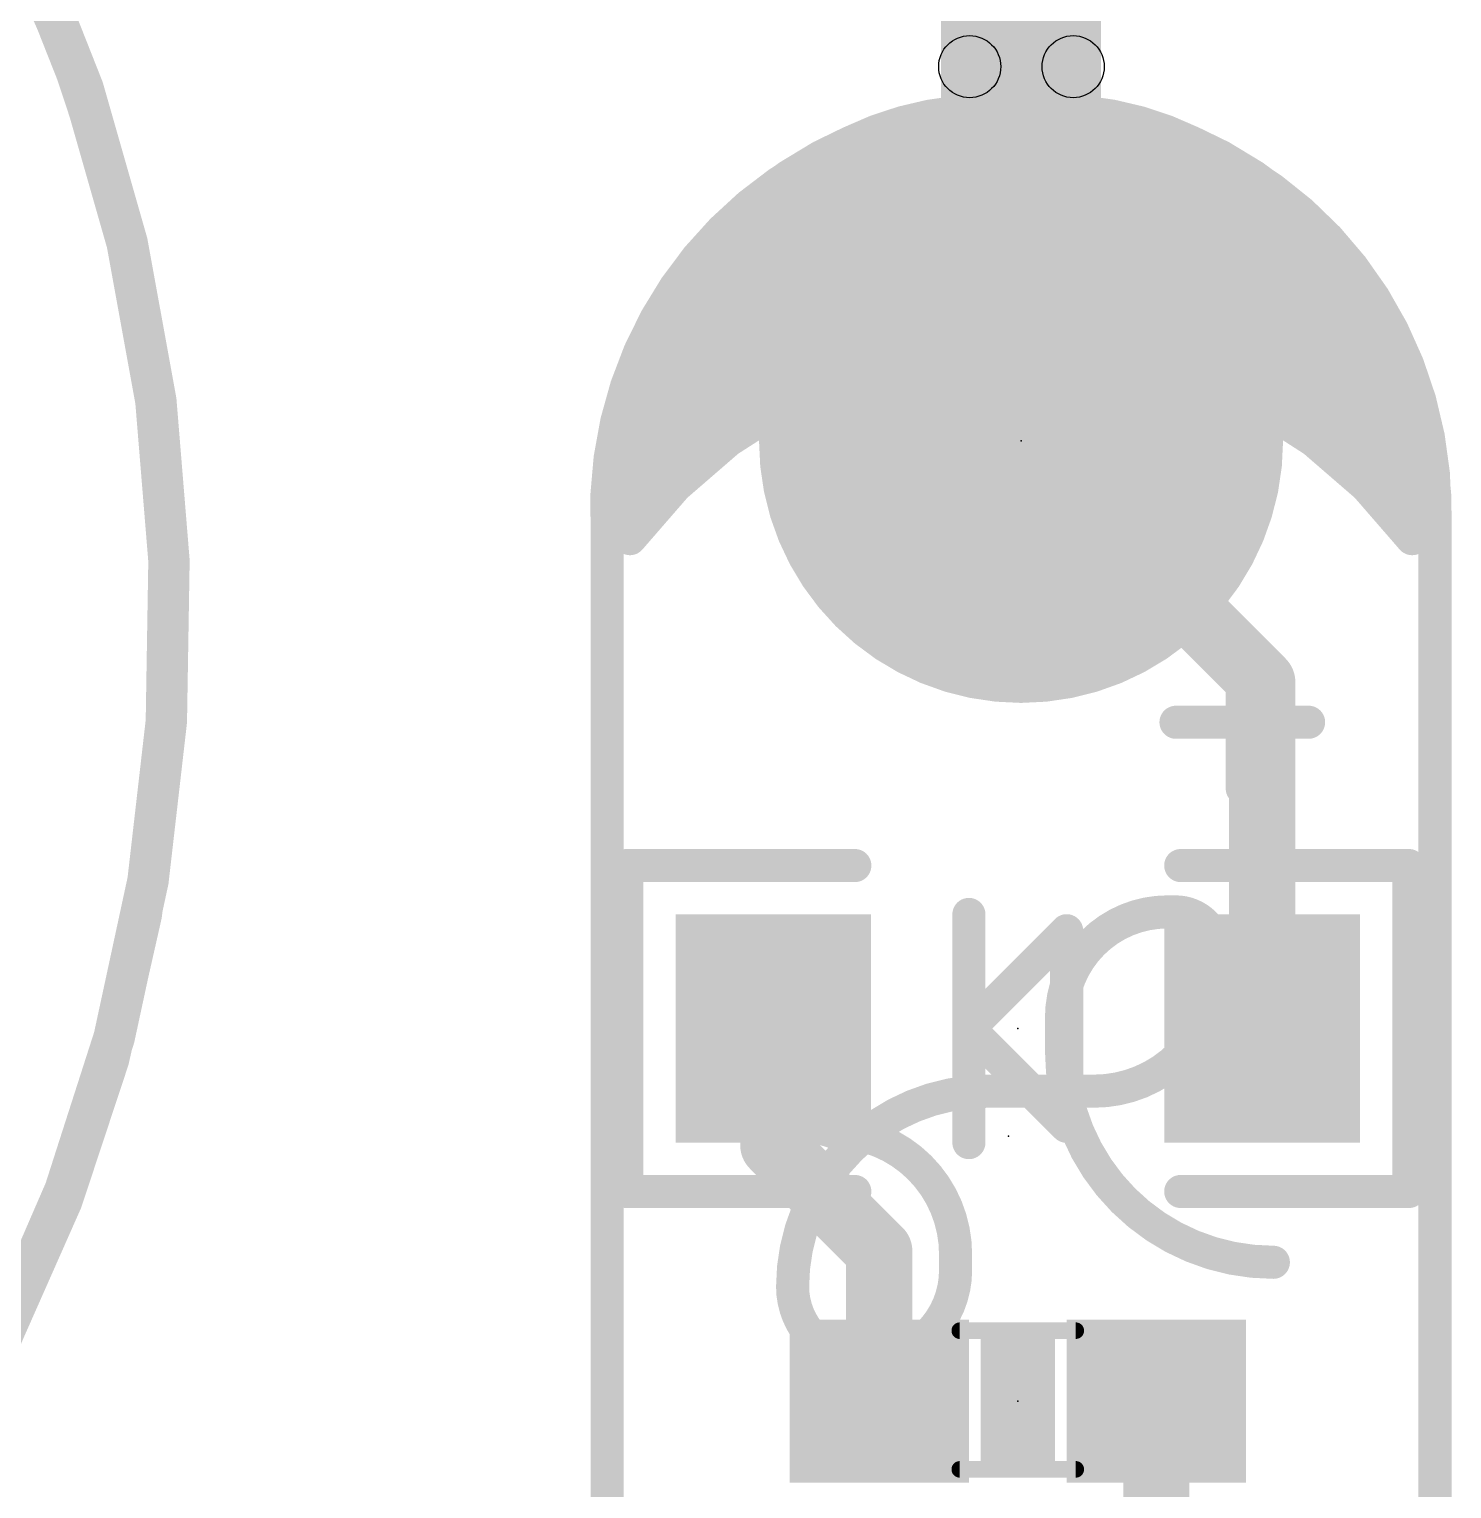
# Model space of a CAD drawing. Extents: x 0 to 107, y -24 to 80.
# Drawn here: x 39.63 to 48.36, y 8.68 to 17.64 of the extents above; entities that cross this region are included whole.
import ezdxf

# ---------------------------------------------------------------- set-up
doc = ezdxf.new("R2010")
doc.units = 0
for name, color, linetype in [('1', 12, 'CONTINUOUS'), ('16', 132, 'CONTINUOUS'), ('17', 110, 'CONTINUOUS'), ('20', 53, 'CONTINUOUS'), ('21', 53, 'CONTINUOUS'), ('22', 53, 'CONTINUOUS'), ('23', 53, 'CONTINUOUS'), ('24', 53, 'CONTINUOUS'), ('51', 53, 'CONTINUOUS')]:
    doc.layers.add(name, color=color, linetype=linetype)

# ---------------------------------------------------------------- blocks, each defined once
blk = doc.blocks.new('ROUNDP')
at = {"const_width": 0.5}
blk.add_lwpolyline([(0, -0.25, 1), (0, 0.25, 1), (0, -0.25)], format="xyb", dxfattribs=at)
blk = doc.blocks.new('RECT')
blk.add_solid([(-0.5, -0.5), (0.5, -0.5), (-0.5, 0.5), (0.5, 0.5)])

msp = doc.modelspace()

# ---------------------------------------------------------------- linework, layer by layer
at = {"layer": '1'}
for points, const_width in [([(45.7124, 17.1958), (45.7302, 17.9197)], 0.8128), ([(45.72, 15.113), (45.7124, 17.1958)], 0.4572), ([(45.72, 17.113), (45.3577, 17.092)], 0.2032), ([(46.0823, 17.092), (45.72, 17.113)], 0.2032), ([(45.0028, 17.0158), (44.6638, 16.8863)], 0.2032), ([(45.3577, 17.092), (45.0028, 17.0158)], 0.2032), ([(45.2497, 17.0688), (46.1903, 17.0688)], 0.2032), ([(46.4372, 17.0158), (46.0823, 17.092)], 0.2032), ([(46.7762, 16.8863), (46.4372, 17.0158)], 0.2032), ([(44.6638, 16.8863), (44.3485, 16.7064)], 0.2032), ([(44.6275, 16.8656), (46.8125, 16.8656)], 0.2032), ([(47.0915, 16.7064), (46.7762, 16.8863)], 0.2032), ([(44.3485, 16.7064), (44.0644, 16.4805)], 0.2032), ([(44.2932, 16.6624), (47.1468, 16.6624)], 0.2032), ([(47.3756, 16.4805), (47.0915, 16.7064)], 0.2032), ([(44.0644, 16.4805), (43.8183, 16.2138)], 0.2032), ([(47.6217, 16.2138), (47.3756, 16.4805)], 0.2032), ([(44.0448, 16.4592), (47.3952, 16.4592)], 0.2032), ([(43.8183, 16.2138), (43.6157, 15.9126)], 0.2032), ([(43.8572, 16.256), (47.5828, 16.256)], 0.2032), ([(47.8243, 15.9126), (47.6217, 16.2138)], 0.2032), ([(43.71, 16.0528), (47.73, 16.0528)], 0.2032), ([(43.6157, 15.9126), (43.4617, 15.584)], 0.2032), ([(43.5862, 15.8496), (47.8538, 15.8496)], 0.2032), ([(47.9783, 15.584), (47.8243, 15.9126)], 0.2032), ([(45.0829, 15.6446), (45.5062, 15.7054)], 0.2032), ([(45.5062, 15.7054), (45.9338, 15.7054)], 0.2032), ([(45.9338, 15.7054), (46.3571, 15.6446)], 0.2032), ([(43.4617, 15.584), (43.3596, 15.2357)], 0.2032), ([(43.4909, 15.6464), (45.0956, 15.6464)], 0.2032), ([(44.6726, 15.5242), (45.0829, 15.6446)], 0.2032), ([(46.3444, 15.6464), (47.9491, 15.6464)], 0.2032), ([(46.3571, 15.6446), (46.7674, 15.5242)], 0.2032), ([(48.0804, 15.2357), (47.9783, 15.584)], 0.2032), ([(44.2835, 15.3467), (44.6726, 15.5242)], 0.2032), ([(46.7674, 15.5242), (47.1565, 15.3467)], 0.2032), ([(43.4204, 15.4432), (44.495, 15.4432)], 0.2032), ([(46.945, 15.4432), (48.0196, 15.4432)], 0.2032), ([(43.9237, 15.1157), (44.2835, 15.3467)], 0.2032), ([(45.72, 15.113), (45.72, 15.24)], 0.4064), ([(47.1565, 15.3467), (47.5163, 15.1157)], 0.2032), ([(43.3596, 15.2357), (43.312, 14.8759)], 0.2032), ([(43.3609, 15.24), (44.1172, 15.24)], 0.2032), ([(47.2, 13.633), (45.72, 15.113)], 0.4064), ([(47.3227, 15.24), (48.0791, 15.24)], 0.2032), ([(48.128, 14.8759), (48.0804, 15.2357)], 0.2032), ([(43.3333, 15.0368), (43.8324, 15.0368)], 0.2032), ([(43.6003, 14.8359), (43.9237, 15.1157)], 0.2032), ([(47.5163, 15.1157), (47.8397, 14.8359)], 0.2032), ([(47.6076, 15.0368), (48.1067, 15.0368)], 0.2032), ([(43.312, 14.8759), (43.32, 14.513)], 0.2032), ([(48.12, 14.513), (48.128, 14.8759)], 0.2032), ([(43.313, 14.8336), (43.5983, 14.8336)], 0.2032), ([(43.32, 14.513), (43.6003, 14.8359)], 0.2032), ([(47.8397, 14.8359), (48.12, 14.513)], 0.2032), ([(47.8417, 14.8336), (48.127, 14.8336)], 0.2032), ([(43.3174, 14.6304), (43.4219, 14.6304)], 0.2032), ([(48.0181, 14.6304), (48.1226, 14.6304)], 0.2032), ([(47.2, 11.507), (47.2, 13.633)], 0.4064), ([(44.2, 10.791), (44.2, 11.507)], 0.4064), ([(44.6405, 10.3505), (44.2, 10.791)], 0.4064), ([(44.85, 10.141), (44.6405, 10.3505)], 0.4064), ([(44.6405, 10.3505), (44.704, 10.287)], 0.254), ([(44.85, 9.221), (44.85, 10.141)], 0.4064), ([(46.55, 8.45), (46.55, 9.221)], 0.4064)]:
    msp.add_lwpolyline(points, dxfattribs=dict(at, const_width=const_width))
for points, const_width in [([(45.5093, 17.2008, 1), (45.9155, 17.1908)], 0.4064), ([(45.8267, 17.1962, 1), (45.5981, 17.1954)], 0.2286), ([(45.7229, 17.1637, 1), (45.7171, 17.0623)], 0.1016), ([(45.7229, 17.0623, 1), (45.7171, 17.1637)], 0.1016), ([(44.9921, 17.0655, 1), (45.0135, 16.9661)], 0.1016), ([(45.0209, 16.9683, 1), (44.9847, 17.0632)], 0.1016), ([(45.2497, 17.1196, 1), (45.2497, 17.018)], 0.1016), ([(45.3547, 17.1427, 1), (45.3606, 17.0413)], 0.1016), ([(45.3683, 17.0423, 1), (45.347, 17.1416)], 0.1016), ([(46.093, 17.1416, 1), (46.0717, 17.0423)], 0.1016), ([(46.0794, 17.0413, 1), (46.0853, 17.1427)], 0.1016), ([(46.1903, 17.018, 1), (46.1903, 17.1196)], 0.1016), ([(46.4553, 17.0632, 1), (46.4191, 16.9683)], 0.1016), ([(46.4265, 16.9661, 1), (46.4479, 17.0655)], 0.1016), ([(44.6275, 16.9164, 1), (44.6275, 16.8148)], 0.1016), ([(44.6456, 16.9337, 1), (44.6819, 16.8388)], 0.1016), ([(44.6889, 16.8421, 1), (44.6386, 16.9304)], 0.1016), ([(46.8014, 16.9304, 1), (46.7511, 16.8421)], 0.1016), ([(46.7581, 16.8388, 1), (46.7944, 16.9337)], 0.1016), ([(46.8125, 16.8148, 1), (46.8125, 16.9164)], 0.1016), ([(44.2932, 16.7132, 1), (44.2932, 16.6116)], 0.1016), ([(44.3233, 16.7505, 1), (44.3737, 16.6623)], 0.1016), ([(44.3801, 16.6667, 1), (44.3169, 16.7462)], 0.1016), ([(47.1231, 16.7462, 1), (47.0599, 16.6667)], 0.1016), ([(47.0663, 16.6623, 1), (47.1167, 16.7505)], 0.1016), ([(47.1468, 16.6116, 1), (47.1468, 16.7132)], 0.1016), ([(44.0328, 16.5202, 1), (44.0961, 16.4407)], 0.1016), ([(44.1018, 16.446, 1), (44.0271, 16.5149)], 0.1016), ([(47.4129, 16.5149, 1), (47.3382, 16.446)], 0.1016), ([(47.3439, 16.4407, 1), (47.4072, 16.5202)], 0.1016), ([(44.0448, 16.51, 1), (44.0448, 16.4084)], 0.1016), ([(47.3952, 16.4084, 1), (47.3952, 16.51)], 0.1016), ([(43.8604, 16.1854, 1), (43.7761, 16.2421)], 0.1016), ([(43.8572, 16.3068, 1), (43.8572, 16.2052)], 0.1016), ([(47.6639, 16.2421, 1), (47.5796, 16.1854)], 0.1016), ([(47.5828, 16.2052, 1), (47.5828, 16.3068)], 0.1016), ([(43.7809, 16.2483, 1), (43.8556, 16.1793)], 0.1016), ([(47.5844, 16.1793, 1), (47.6591, 16.2483)], 0.1016), ([(43.71, 16.1036, 1), (43.71, 16.002)], 0.1016), ([(47.73, 16.002, 1), (47.73, 16.1036)], 0.1016), ([(43.5862, 15.9004, 1), (43.5862, 15.7988)], 0.1016), ([(43.5736, 15.9409, 1), (43.6579, 15.8843)], 0.1016), ([(43.6617, 15.891, 1), (43.5697, 15.9342)], 0.1016), ([(47.8703, 15.9342, 1), (47.7783, 15.891)], 0.1016), ([(47.7821, 15.8843, 1), (47.8664, 15.9409)], 0.1016), ([(47.8538, 15.7988, 1), (47.8538, 15.9004)], 0.1016), ([(45.5062, 15.7562, 1), (45.5062, 15.6546)], 0.1016), ([(45.5134, 15.6551, 1), (45.499, 15.7557)], 0.1016), ([(45.941, 15.7557, 1), (45.9266, 15.6551)], 0.1016), ([(45.9338, 15.6546, 1), (45.9338, 15.7562)], 0.1016), ([(43.5104, 15.5697, 1), (43.4129, 15.5983)], 0.1016), ([(43.4909, 15.6972, 1), (43.4909, 15.5956)], 0.1016), ([(45.0757, 15.6949, 1), (45.0901, 15.5943)], 0.1016), ([(45.0972, 15.5958, 1), (45.0686, 15.6933)], 0.1016), ([(45.0956, 15.5956, 1), (45.0956, 15.6972)], 0.1016), ([(46.3444, 15.6972, 1), (46.3444, 15.5956)], 0.1016), ([(46.3714, 15.6933, 1), (46.3428, 15.5958)], 0.1016), ([(46.3499, 15.5943, 1), (46.3643, 15.6949)], 0.1016), ([(48.0271, 15.5983, 1), (47.9296, 15.5697)], 0.1016), ([(47.9491, 15.5956, 1), (47.9491, 15.6972)], 0.1016), ([(43.4157, 15.6055, 1), (43.5077, 15.5624)], 0.1016), ([(44.6583, 15.573, 1), (44.6869, 15.4755)], 0.1016), ([(44.6937, 15.478, 1), (44.6515, 15.5704)], 0.1016), ([(46.7885, 15.5704, 1), (46.7463, 15.478)], 0.1016), ([(46.7531, 15.4755, 1), (46.7817, 15.573)], 0.1016), ([(47.9323, 15.5624, 1), (48.0243, 15.6055)], 0.1016), ([(43.4204, 15.494, 1), (43.4204, 15.3924)], 0.1016), ([(44.495, 15.3924, 1), (44.495, 15.494)], 0.1016), ([(46.945, 15.494, 1), (46.945, 15.3924)], 0.1016), ([(48.0196, 15.3924, 1), (48.0196, 15.494)], 0.1016), ([(44.2625, 15.393, 1), (44.3046, 15.3005)], 0.1016), ([(44.311, 15.304, 1), (44.2561, 15.3895)], 0.1016), ([(45.8216, 15.24, 1), (45.6184, 15.24)], 0.2032), ([(47.1839, 15.3895, 1), (47.129, 15.304)], 0.1016), ([(47.1354, 15.3005, 1), (47.1775, 15.393)], 0.1016), ([(43.41, 15.229, 1), (43.3093, 15.2423)], 0.1016), ([(43.3609, 15.2908, 1), (43.3609, 15.1892)], 0.1016), ([(44.1172, 15.1892, 1), (44.1172, 15.2908)], 0.1016), ([(45.7918, 15.1848, 1), (45.6482, 15.0412)], 0.2032), ([(47.3227, 15.2908, 1), (47.3227, 15.1892)], 0.1016), ([(48.1307, 15.2423, 1), (48.03, 15.229)], 0.1016), ([(48.0791, 15.1892, 1), (48.0791, 15.2908)], 0.1016), ([(43.3109, 15.25, 1), (43.4084, 15.2214)], 0.1016), ([(45.6057, 15.1126, 1), (45.8343, 15.1134)], 0.2286), ([(48.0316, 15.2214, 1), (48.1291, 15.25)], 0.1016), ([(43.3333, 15.0876, 1), (43.3333, 14.986)], 0.1016), ([(43.8324, 14.986, 1), (43.8324, 15.0876)], 0.1016), ([(43.8962, 15.1585, 1), (43.9511, 15.073)], 0.1016), ([(43.9569, 15.0773, 1), (43.8904, 15.1542)], 0.1016), ([(45.6184, 15.113, 1), (45.8216, 15.113)], 0.2032), ([(47.5496, 15.1542, 1), (47.4831, 15.0773)], 0.1016), ([(47.4889, 15.073, 1), (47.5438, 15.1585)], 0.1016), ([(47.6076, 15.0876, 1), (47.6076, 14.986)], 0.1016), ([(48.1067, 14.986, 1), (48.1067, 15.0876)], 0.1016), ([(43.3628, 14.877, 1), (43.2612, 14.8747)], 0.1016), ([(48.1788, 14.8747, 1), (48.0772, 14.877)], 0.1016), ([(43.2617, 14.8825, 1), (43.3624, 14.8692)], 0.1016), ([(43.313, 14.8844, 1), (43.313, 14.7828)], 0.1016), ([(43.5671, 14.8744, 1), (43.6335, 14.7975)], 0.1016), ([(43.6387, 14.8026, 1), (43.5619, 14.8692)], 0.1016), ([(43.5983, 14.7828, 1), (43.5983, 14.8844)], 0.1016), ([(47.8781, 14.8692, 1), (47.8013, 14.8026)], 0.1016), ([(47.8417, 14.8844, 1), (47.8417, 14.7828)], 0.1016), ([(47.8065, 14.7975, 1), (47.8729, 14.8744)], 0.1016), ([(48.0776, 14.8692, 1), (48.1783, 14.8825)], 0.1016), ([(48.127, 14.7828, 1), (48.127, 14.8844)], 0.1016), ([(43.3174, 14.6812, 1), (43.3174, 14.5796)], 0.1016), ([(43.4219, 14.5796, 1), (43.4219, 14.6812)], 0.1016), ([(48.0181, 14.6812, 1), (48.0181, 14.5796)], 0.1016), ([(48.1226, 14.5796, 1), (48.1226, 14.6812)], 0.1016), ([(43.2816, 14.5463, 1), (43.3584, 14.4797)], 0.1016), ([(43.2692, 14.5119, 1), (43.3708, 14.5141)], 0.1016), ([(48.0692, 14.5141, 1), (48.1708, 14.5119)], 0.1016), ([(48.0816, 14.4797, 1), (48.1584, 14.5463)], 0.1016), ([(47.3016, 13.633, 1), (47.0984, 13.633)], 0.2032), ([(47.1282, 13.5612, 1), (47.2718, 13.7048)], 0.2032), ([(44.3016, 11.507, 1), (44.0984, 11.507)], 0.2032), ([(47.0984, 11.507, 1), (47.3016, 11.507)], 0.2032), ([(44.2718, 10.8628, 1), (44.1282, 10.7192)], 0.2032), ([(44.0984, 10.791, 1), (44.3016, 10.791)], 0.2032), ([(44.7123, 10.4223, 1), (44.5687, 10.2787)], 0.2032), ([(44.5687, 10.2787, 1), (44.7123, 10.4223)], 0.2032), ([(44.6854, 10.3954, 1), (44.5956, 10.3056)], 0.127), ([(44.6591, 10.2421, 1), (44.7489, 10.3319)], 0.127), ([(44.9516, 10.141, 1), (44.7484, 10.141)], 0.2032), ([(44.7782, 10.0692, 1), (44.9218, 10.2128)], 0.2032), ([(46.6516, 9.221, 1), (46.4484, 9.221)], 0.2032), ([(44.7484, 9.221, 1), (44.9516, 9.221)], 0.2032)]:
    msp.add_lwpolyline(points, format="xyb", dxfattribs=dict(at, const_width=const_width))
at = {"layer": '16'}
for points, const_width in [([(35.4803, 5.3598, 0.4142), (39.1527, 19.0651)], 0.254), ([(45.7229, 17.1637, 1), (45.7171, 17.0623)], 0.1016), ([(45.7229, 17.0623, 1), (45.7171, 17.1637)], 0.1016), ([(44.9921, 17.0655, 1), (45.0135, 16.9661)], 0.1016), ([(45.0209, 16.9683, 1), (44.9847, 17.0632)], 0.1016), ([(45.2497, 17.1196, 1), (45.2497, 17.018)], 0.1016), ([(45.3547, 17.1427, 1), (45.3606, 17.0413)], 0.1016), ([(45.3683, 17.0423, 1), (45.347, 17.1416)], 0.1016), ([(46.093, 17.1416, 1), (46.0717, 17.0423)], 0.1016), ([(46.0794, 17.0413, 1), (46.0853, 17.1427)], 0.1016), ([(46.1903, 17.018, 1), (46.1903, 17.1196)], 0.1016), ([(46.4553, 17.0632, 1), (46.4191, 16.9683)], 0.1016), ([(46.4265, 16.9661, 1), (46.4479, 17.0655)], 0.1016), ([(44.6275, 16.9164, 1), (44.6275, 16.8148)], 0.1016), ([(44.6456, 16.9337, 1), (44.6819, 16.8388)], 0.1016), ([(44.6889, 16.8421, 1), (44.6386, 16.9304)], 0.1016), ([(46.8014, 16.9304, 1), (46.7511, 16.8421)], 0.1016), ([(46.7581, 16.8388, 1), (46.7944, 16.9337)], 0.1016), ([(46.8125, 16.8148, 1), (46.8125, 16.9164)], 0.1016), ([(44.2932, 16.7132, 1), (44.2932, 16.6116)], 0.1016), ([(44.3233, 16.7505, 1), (44.3737, 16.6623)], 0.1016), ([(44.3801, 16.6667, 1), (44.3169, 16.7462)], 0.1016), ([(47.1231, 16.7462, 1), (47.0599, 16.6667)], 0.1016), ([(47.0663, 16.6623, 1), (47.1167, 16.7505)], 0.1016), ([(47.1468, 16.6116, 1), (47.1468, 16.7132)], 0.1016), ([(44.0328, 16.5202, 1), (44.0961, 16.4407)], 0.1016), ([(44.1018, 16.446, 1), (44.0271, 16.5149)], 0.1016), ([(47.4129, 16.5149, 1), (47.3382, 16.446)], 0.1016), ([(47.3439, 16.4407, 1), (47.4072, 16.5202)], 0.1016), ([(44.0448, 16.51, 1), (44.0448, 16.4084)], 0.1016), ([(47.3952, 16.4084, 1), (47.3952, 16.51)], 0.1016), ([(43.8604, 16.1854, 1), (43.7761, 16.2421)], 0.1016), ([(43.8572, 16.3068, 1), (43.8572, 16.2052)], 0.1016), ([(47.6639, 16.2421, 1), (47.5796, 16.1854)], 0.1016), ([(47.5828, 16.2052, 1), (47.5828, 16.3068)], 0.1016), ([(43.7809, 16.2483, 1), (43.8556, 16.1793)], 0.1016), ([(47.5844, 16.1793, 1), (47.6591, 16.2483)], 0.1016), ([(43.71, 16.1036, 1), (43.71, 16.002)], 0.1016), ([(47.73, 16.002, 1), (47.73, 16.1036)], 0.1016), ([(43.5862, 15.9004, 1), (43.5862, 15.7988)], 0.1016), ([(43.5736, 15.9409, 1), (43.6579, 15.8843)], 0.1016), ([(43.6617, 15.891, 1), (43.5697, 15.9342)], 0.1016), ([(47.8703, 15.9342, 1), (47.7783, 15.891)], 0.1016), ([(47.7821, 15.8843, 1), (47.8664, 15.9409)], 0.1016), ([(47.8538, 15.7988, 1), (47.8538, 15.9004)], 0.1016), ([(45.5062, 15.7562, 1), (45.5062, 15.6546)], 0.1016), ([(45.5134, 15.6551, 1), (45.499, 15.7557)], 0.1016), ([(45.941, 15.7557, 1), (45.9266, 15.6551)], 0.1016), ([(45.9338, 15.6546, 1), (45.9338, 15.7562)], 0.1016), ([(43.5104, 15.5697, 1), (43.4129, 15.5983)], 0.1016), ([(43.4909, 15.6972, 1), (43.4909, 15.5956)], 0.1016), ([(45.0757, 15.6949, 1), (45.0901, 15.5943)], 0.1016), ([(45.0972, 15.5958, 1), (45.0686, 15.6933)], 0.1016), ([(45.0956, 15.5956, 1), (45.0956, 15.6972)], 0.1016), ([(46.3444, 15.6972, 1), (46.3444, 15.5956)], 0.1016), ([(46.3714, 15.6933, 1), (46.3428, 15.5958)], 0.1016), ([(46.3499, 15.5943, 1), (46.3643, 15.6949)], 0.1016), ([(48.0271, 15.5983, 1), (47.9296, 15.5697)], 0.1016), ([(47.9491, 15.5956, 1), (47.9491, 15.6972)], 0.1016), ([(43.4157, 15.6055, 1), (43.5077, 15.5624)], 0.1016), ([(44.6583, 15.573, 1), (44.6869, 15.4755)], 0.1016), ([(44.6937, 15.478, 1), (44.6515, 15.5704)], 0.1016), ([(46.7885, 15.5704, 1), (46.7463, 15.478)], 0.1016), ([(46.7531, 15.4755, 1), (46.7817, 15.573)], 0.1016), ([(47.9323, 15.5624, 1), (48.0243, 15.6055)], 0.1016), ([(43.4204, 15.494, 1), (43.4204, 15.3924)], 0.1016), ([(44.495, 15.3924, 1), (44.495, 15.494)], 0.1016), ([(46.945, 15.494, 1), (46.945, 15.3924)], 0.1016), ([(48.0196, 15.3924, 1), (48.0196, 15.494)], 0.1016), ([(44.2625, 15.393, 1), (44.3046, 15.3005)], 0.1016), ([(44.311, 15.304, 1), (44.2561, 15.3895)], 0.1016), ([(47.1839, 15.3895, 1), (47.129, 15.304)], 0.1016), ([(47.1354, 15.3005, 1), (47.1775, 15.393)], 0.1016), ([(43.41, 15.229, 1), (43.3093, 15.2423)], 0.1016), ([(43.3609, 15.2908, 1), (43.3609, 15.1892)], 0.1016), ([(44.1173, 15.1892, 1), (44.1173, 15.2908)], 0.1016), ([(47.3228, 15.2908, 1), (47.3228, 15.1892)], 0.1016), ([(48.1307, 15.2423, 1), (48.03, 15.229)], 0.1016), ([(48.0791, 15.1892, 1), (48.0791, 15.2908)], 0.1016), ([(43.3109, 15.25, 1), (43.4084, 15.2214)], 0.1016), ([(48.0316, 15.2214, 1), (48.1291, 15.25)], 0.1016), ([(43.3333, 15.0876, 1), (43.3333, 14.986)], 0.1016), ([(43.8324, 14.986, 1), (43.8324, 15.0876)], 0.1016), ([(43.8962, 15.1585, 1), (43.9511, 15.073)], 0.1016), ([(43.9569, 15.0773, 1), (43.8904, 15.1542)], 0.1016), ([(47.5496, 15.1542, 1), (47.4831, 15.0773)], 0.1016), ([(47.4889, 15.073, 1), (47.5438, 15.1585)], 0.1016), ([(47.6076, 15.0876, 1), (47.6076, 14.986)], 0.1016), ([(48.1067, 14.986, 1), (48.1067, 15.0876)], 0.1016), ([(43.3628, 14.877, 1), (43.2612, 14.8747)], 0.1016), ([(48.1788, 14.8747, 1), (48.0772, 14.877)], 0.1016), ([(43.2617, 14.8825, 1), (43.3624, 14.8692)], 0.1016), ([(43.313, 14.8844, 1), (43.313, 14.7828)], 0.1016), ([(43.5671, 14.8744, 1), (43.6335, 14.7975)], 0.1016), ([(43.6387, 14.8026, 1), (43.5619, 14.8692)], 0.1016), ([(43.5983, 14.7828, 1), (43.5983, 14.8844)], 0.1016), ([(47.8781, 14.8692, 1), (47.8013, 14.8026)], 0.1016), ([(47.8417, 14.8844, 1), (47.8417, 14.7828)], 0.1016), ([(47.8065, 14.7975, 1), (47.8729, 14.8744)], 0.1016), ([(48.0776, 14.8692, 1), (48.1783, 14.8825)], 0.1016), ([(48.127, 14.7828, 1), (48.127, 14.8844)], 0.1016), ([(43.3174, 14.6812, 1), (43.3174, 14.5796)], 0.1016), ([(43.4219, 14.5796, 1), (43.4219, 14.6812)], 0.1016), ([(48.0181, 14.6812, 1), (48.0181, 14.5796)], 0.1016), ([(48.1226, 14.5796, 1), (48.1226, 14.6812)], 0.1016), ([(43.2816, 14.5463, 1), (43.3584, 14.4797)], 0.1016), ([(43.2692, 14.5119, 1), (43.3708, 14.5141)], 0.1016), ([(48.0692, 14.5141, 1), (48.1708, 14.5119)], 0.1016), ([(48.0816, 14.4797, 1), (48.1584, 14.5463)], 0.1016)]:
    msp.add_lwpolyline(points, format="xyb", dxfattribs=dict(at, const_width=const_width))
at = {"layer": '16', "const_width": 0.2032}
for points in [[(45.3577, 17.092), (45.72, 17.113)], [(45.72, 17.113), (46.0823, 17.092)], [(44.6638, 16.8863), (45.0028, 17.0158)], [(45.0028, 17.0158), (45.3577, 17.092)], [(45.2497, 17.0688), (46.1903, 17.0688)], [(46.0823, 17.092), (46.4372, 17.0158)], [(46.4372, 17.0158), (46.7762, 16.8863)], [(44.3485, 16.7064), (44.6638, 16.8863)], [(44.6275, 16.8656), (46.8125, 16.8656)], [(46.7762, 16.8863), (47.0915, 16.7064)], [(44.0644, 16.4805), (44.3485, 16.7064)], [(44.2932, 16.6624), (47.1468, 16.6624)], [(47.0915, 16.7064), (47.3756, 16.4805)], [(43.8183, 16.2138), (44.0644, 16.4805)], [(47.3756, 16.4805), (47.6217, 16.2138)], [(44.0448, 16.4592), (47.3952, 16.4592)], [(43.6157, 15.9126), (43.8183, 16.2138)], [(43.8572, 16.256), (47.5828, 16.256)], [(47.6217, 16.2138), (47.8243, 15.9126)], [(43.71, 16.0528), (47.73, 16.0528)], [(43.4617, 15.584), (43.6157, 15.9126)], [(43.5862, 15.8496), (47.8538, 15.8496)], [(47.8243, 15.9126), (47.9783, 15.584)], [(45.5062, 15.7054), (45.0829, 15.6446)], [(45.9338, 15.7054), (45.5062, 15.7054)], [(46.3571, 15.6446), (45.9338, 15.7054)], [(43.3596, 15.2357), (43.4617, 15.584)], [(43.4909, 15.6464), (45.0956, 15.6464)], [(45.0829, 15.6446), (44.6726, 15.5242)], [(46.3444, 15.6464), (47.9491, 15.6464)], [(46.7674, 15.5242), (46.3571, 15.6446)], [(47.9783, 15.584), (48.0804, 15.2357)], [(44.6726, 15.5242), (44.2835, 15.3467)], [(47.1565, 15.3467), (46.7674, 15.5242)], [(43.4204, 15.4432), (44.495, 15.4432)], [(46.945, 15.4432), (48.0196, 15.4432)], [(44.2835, 15.3467), (43.9237, 15.1157)], [(47.5163, 15.1157), (47.1565, 15.3467)], [(43.312, 14.8759), (43.3596, 15.2357)], [(43.3609, 15.24), (44.1173, 15.24)], [(47.3228, 15.24), (48.0791, 15.24)], [(48.0804, 15.2357), (48.128, 14.8759)], [(43.3333, 15.0368), (43.8324, 15.0368)], [(43.9237, 15.1157), (43.6003, 14.8359)], [(47.8397, 14.8359), (47.5163, 15.1157)], [(47.6076, 15.0368), (48.1067, 15.0368)], [(43.32, 14.513), (43.312, 14.8759)], [(48.128, 14.8759), (48.12, 14.513)], [(43.313, 14.8336), (43.5983, 14.8336)], [(43.6003, 14.8359), (43.32, 14.513)], [(48.12, 14.513), (47.8397, 14.8359)], [(47.8417, 14.8336), (48.127, 14.8336)], [(43.3174, 14.6304), (43.4219, 14.6304)], [(48.0181, 14.6304), (48.1226, 14.6304)]]:
    msp.add_lwpolyline(points, dxfattribs=at)
at = {"layer": '20'}
for points, const_width in [([(40.4876, 13.9192, 0.1464), (39.0398, 19.1262)], 0.2032), ([(40.4876, 14.0207, 0.1327), (39.2176, 18.8722)], 0.2032), ([(45.3314, 17.1298, 0.089), (44.6735, 16.9443)], 0.2032), ([(45.3363, 17.0792, 1), (45.3265, 17.1804)], 0.1016), ([(46.7665, 16.9443, 0.089), (46.1086, 17.1298)], 0.2032), ([(46.1135, 17.1804, 1), (46.1037, 17.0792)], 0.1016), ([(45.2806, 17.1298, 1), (45.3822, 17.1298)], 0.1016), ([(46.0578, 17.1298, 1), (46.1594, 17.1298)], 0.1016), ([(44.6513, 16.99, 1), (44.6957, 16.8986)], 0.1016), ([(44.6957, 16.8986, 1), (44.6513, 16.99)], 0.1016), ([(46.7887, 16.99, 1), (46.7443, 16.8986)], 0.1016), ([(46.7443, 16.8986, 1), (46.7887, 16.99)], 0.1016), ([(44.4907, 16.8554, 0.2849), (43.18, 14.5542)], 0.2032), ([(44.4684, 16.9011, 1), (44.5128, 16.8097)], 0.1016), ([(44.515, 16.8108, 1), (44.4664, 16.9)], 0.1016), ([(48.26, 14.6812, 0.2924), (46.863, 16.891)], 0.2032), ([(46.8845, 16.937, 1), (46.8415, 16.845)], 0.1016), ([(48.26, 14.6812, 0.2924), (46.863, 16.891)], 0.2032), ([(46.8845, 16.937, 1), (46.8415, 16.845)], 0.1016), ([(48.26, 14.5542, 0.2849), (46.9493, 16.8554)], 0.2032), ([(46.9736, 16.9, 1), (46.925, 16.8108)], 0.1016), ([(46.9272, 16.8097, 1), (46.9716, 16.9011)], 0.1016), ([(44.4246, 16.8148, 0.2849), (43.18, 14.5542)], 0.2032), ([(44.4495, 16.7705, 1), (44.3997, 16.8591)], 0.1016), ([(48.3108, 14.6812, 1), (48.2092, 14.6812)], 0.1016), ([(48.2092, 14.6815, 1), (48.3108, 14.6809)], 0.1016), ([(48.2092, 14.6815, 1), (48.3108, 14.6809)], 0.1016), ([(43.2308, 14.5542, 1), (43.1292, 14.5542)], 0.1016), ([(43.1292, 14.5523, 1), (43.2308, 14.5561)], 0.1016), ([(43.1293, 14.5516, 1), (43.2307, 14.5568)], 0.1016), ([(48.2092, 14.5561, 1), (48.3108, 14.5523)], 0.1016), ([(39.0398, 8.8138, 0.1464), (40.4876, 14.0208)], 0.2032), ([(39.0398, 8.8137, 0.1464), (40.4876, 14.0207)], 0.2032), ([(40.5384, 14.0218, 1), (40.4368, 14.0198)], 0.1016), ([(40.5384, 14.0217, 1), (40.4368, 14.0197)], 0.1016), ([(40.4368, 14.0211, 1), (40.5384, 14.0203)], 0.1016), ([(40.4368, 13.9202, 1), (40.5384, 13.9182)], 0.1016)]:
    msp.add_lwpolyline(points, format="xyb", dxfattribs=dict(at, const_width=const_width))
at = {"layer": '20', "const_width": 0.2032}
for points in [[(45.3314, 17.1298), (45.3314, 18.1686)], [(46.1086, 17.1298), (46.1086, 18.1686)], [(44.4906, 16.8554), (44.6735, 16.9443)], [(46.9494, 16.8554), (46.7665, 16.9443)], [(48.26, 7.0358), (48.26, 14.6812)], [(43.18, 14.5542), (43.18, 6.9088)]]:
    msp.add_lwpolyline(points, dxfattribs=at)
at = {"layer": '20'}
for centre in [(45.405, 17.4092), (46.04, 17.4092)]:
    msp.add_circle(centre, 0.1905, dxfattribs=at)
at = {"layer": '21', "const_width": 0.2032}
for points in [[(47.0776, 13.7931), (47.0776, 12.9796)], [(46.6709, 13.3863), (47.4844, 13.3863)], [(43.3, 10.507), (43.3, 12.507)], [(43.3, 12.507), (44.7, 12.507)], [(48.1, 12.507), (46.7, 12.507)], [(48.1, 10.507), (48.1, 12.507)], [(45.4, 11.507), (45.4, 12.207)], [(46, 12.107), (45.4, 11.507)], [(46, 10.907), (46, 12.107)], [(45.4, 10.807), (45.4, 11.507)], [(45.4, 11.507), (46, 10.907)], [(44.7, 10.507), (43.3, 10.507)], [(46.7, 10.507), (48.1, 10.507)]]:
    msp.add_lwpolyline(points, dxfattribs=at)
at = {"layer": '21', "const_width": 0.1016}
for points in [[(47.1284, 13.7931, 1), (47.0268, 13.7931)], [(46.6709, 13.4371, 1), (46.6709, 13.3355)], [(47.4844, 13.3355, 1), (47.4844, 13.4371)], [(47.0268, 12.9796, 1), (47.1284, 12.9796)], [(43.3508, 12.507, 1), (43.2492, 12.507)], [(43.3, 12.5578, 1), (43.3, 12.4562)], [(44.7, 12.4562, 1), (44.7, 12.5578)], [(46.7, 12.5578, 1), (46.7, 12.4562)], [(48.1508, 12.507, 1), (48.0492, 12.507)], [(48.1, 12.4562, 1), (48.1, 12.5578)], [(45.4508, 12.207, 1), (45.3492, 12.207)], [(46.0508, 12.107, 1), (45.9492, 12.107)], [(46.0359, 12.0711, 1), (45.9641, 12.1429)], [(45.4508, 11.507, 1), (45.3492, 11.507)], [(45.4359, 11.5429, 1), (45.3641, 11.4711)], [(45.3641, 11.5429, 1), (45.4359, 11.4711)], [(45.3492, 11.507, 1), (45.4508, 11.507)], [(45.9492, 10.907, 1), (46.0508, 10.907)], [(45.9641, 10.8711, 1), (46.0359, 10.9429)], [(45.3492, 10.807, 1), (45.4508, 10.807)], [(43.3, 10.5578, 1), (43.3, 10.4562)], [(44.7, 10.4562, 1), (44.7, 10.5578)], [(46.7, 10.5578, 1), (46.7, 10.4562)], [(48.1, 10.4562, 1), (48.1, 10.5578)], [(43.2492, 10.507, 1), (43.3508, 10.507)], [(48.0492, 10.507, 1), (48.1508, 10.507)]]:
    msp.add_lwpolyline(points, format="xyb", dxfattribs=at)
at = {"layer": '22'}
for points, const_width in [([(46.6182, 12.2226, 0.4142), (45.9682, 11.5726)], 0.2032), ([(46.6182, 12.2734, 1), (46.6182, 12.1718)], 0.1016), ([(46.9182, 11.9726, 0.4142), (46.6682, 12.2226)], 0.2032), ([(46.6682, 12.2734, 1), (46.6682, 12.1718)], 0.1016), ([(46.6182, 12.1718, 1), (46.6182, 12.2734)], 0.1016), ([(46.6682, 12.1718, 1), (46.6682, 12.2734)], 0.1016), ([(46.969, 11.9726, 1), (46.8674, 11.9726)], 0.1016), ([(46.8674, 11.9726, 1), (46.969, 11.9726)], 0.1016), ([(46.1682, 11.1226, 0.4142), (46.9182, 11.8726)], 0.2032), ([(46.969, 11.8726, 1), (46.8674, 11.8726)], 0.1016), ([(46.8674, 11.8726, 1), (46.969, 11.8726)], 0.1016), ([(44.0682, 11.7226, 0.4142), (44.5682, 10.8726)], 0.2032), ([(44.1174, 11.7099, 1), (44.019, 11.7353)], 0.1016), ([(46.019, 11.5726, 1), (45.9174, 11.5726)], 0.1016), ([(45.9174, 11.5726, 1), (46.019, 11.5726)], 0.1016), ([(45.9682, 11.3726, 0.4142), (47.2682, 10.0726)], 0.2032), ([(46.019, 11.3726, 1), (45.9174, 11.3726)], 0.1016), ([(45.9174, 11.3726, 1), (46.019, 11.3726)], 0.1016), ([(45.5182, 11.1226, 0.4142), (44.3182, 9.9226)], 0.2032), ([(45.5182, 11.1734, 1), (45.5182, 11.0718)], 0.1016), ([(45.5182, 11.0718, 1), (45.5182, 11.1734)], 0.1016), ([(46.1682, 11.1734, 1), (46.1682, 11.0718)], 0.1016), ([(46.1682, 11.0718, 1), (46.1682, 11.1734)], 0.1016), ([(45.3182, 10.1226, 0.4142), (44.5682, 10.8726)], 0.2032), ([(44.5682, 10.9234, 1), (44.5682, 10.8218)], 0.1016), ([(44.5555, 10.8234, 1), (44.5809, 10.9218)], 0.1016), ([(45.369, 10.1226, 1), (45.2674, 10.1226)], 0.1016), ([(44.7682, 9.4726, 0.4142), (45.3182, 10.0226)], 0.2032), ([(45.2674, 10.1226, 1), (45.369, 10.1226)], 0.1016), ([(45.369, 10.0226, 1), (45.2674, 10.0226)], 0.1016), ([(47.2682, 10.0218, 1), (47.2682, 10.1234)], 0.1016), ([(45.2674, 10.0226, 1), (45.369, 10.0226)], 0.1016), ([(44.3182, 9.9226, 0.4142), (44.7682, 9.4726)], 0.2032), ([(44.369, 9.9226, 1), (44.2674, 9.9226)], 0.1016), ([(44.2674, 9.9226, 1), (44.369, 9.9226)], 0.1016), ([(44.7682, 9.5234, 1), (44.7682, 9.4218)], 0.1016), ([(44.7682, 9.4218, 1), (44.7682, 9.5234)], 0.1016)]:
    msp.add_lwpolyline(points, format="xyb", dxfattribs=dict(at, const_width=const_width))
at = {"layer": '22', "const_width": 0.2032}
for points in [[(46.6182, 12.2226), (46.6682, 12.2226)], [(46.9182, 11.9726), (46.9182, 11.8726)], [(45.9682, 11.3726), (45.9682, 11.5726)], [(46.1682, 11.1226), (45.5182, 11.1226)], [(45.3182, 10.0226), (45.3182, 10.1226)]]:
    msp.add_lwpolyline(points, dxfattribs=at)
at = {"layer": '23'}
for p in [(45.72, 15.113), (45.7, 11.507), (45.7, 9.221)]:
    msp.add_point(p, dxfattribs=at)
at = {"layer": '24'}
msp.add_point((45.6438, 10.8458), dxfattribs=at)
at = {"layer": '51', "const_width": 0.1016}
for points in [[(45.344, 9.653), (46.056, 9.653)], [(45.344, 8.802), (46.056, 8.802)]]:
    msp.add_lwpolyline(points, dxfattribs=at)
at = {"layer": '51', "const_width": 0.0508}
for points in [[(45.344, 9.6784, 1), (45.344, 9.6276)], [(46.056, 9.6276, 1), (46.056, 9.6784)], [(45.344, 8.8274, 1), (45.344, 8.7766)], [(46.056, 8.7766, 1), (46.056, 8.8274)]]:
    msp.add_lwpolyline(points, format="xyb", dxfattribs=at)

# ---------------------------------------------------------------- block references
at = {"layer": '1', "xscale": 1.2, "yscale": 1.4, "rotation": 180}
for p in [(44.2, 11.507), (47.2, 11.507)]:
    msp.add_blockref('RECT', p, dxfattribs=at)
at = {"layer": '1', "xscale": 1.1}
for p in [(44.85, 9.221), (46.55, 9.221)]:
    msp.add_blockref('RECT', p, dxfattribs=at)
at = {"layer": '17', "xscale": 3.216, "yscale": 3.216, "rotation": 270}
msp.add_blockref('ROUNDP', (45.72, 15.113), dxfattribs=at)
msp.add_blockref('ROUNDP', (45.72, 15.113), dxfattribs=at)
at = {"layer": '21', "xscale": 0.4572, "yscale": 0.762}
msp.add_blockref('RECT', (45.7, 9.221), dxfattribs=at)
at = {"layer": '51', "xscale": 0.5001, "yscale": 0.95}
for p in [(45.1119, 9.2261), (46.2803, 9.2261)]:
    msp.add_blockref('RECT', p, dxfattribs=at)

doc.saveas('drawing.dxf')
